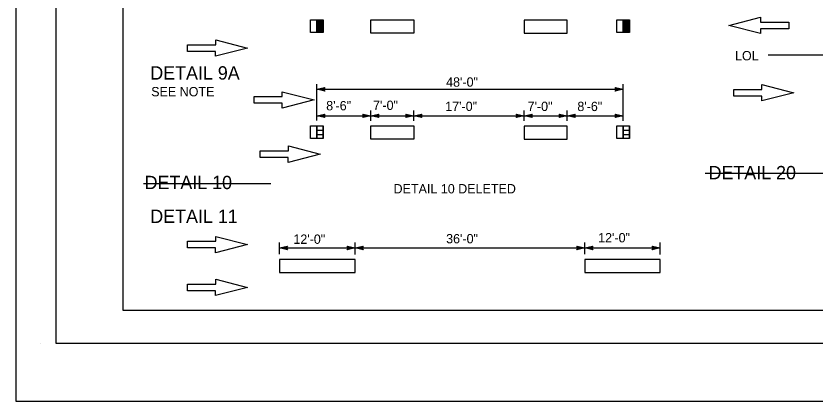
# Model space of a CAD drawing. Extents: x -893 to 867, y -474 to 712.
# Drawn here: x -893 to -295, y -474 to -186 of the extents above; entities that cross this region are included whole.
import ezdxf

# ---------------------------------------------------------------- set-up
doc = ezdxf.new("R2010")
doc.units = 0
for name, color, linetype in [('10 Sheet Format', 7, 'Continuous'), ('56 Stage 3 Anno', 7, 'Continuous'), ('57 Undefined', 7, 'Continuous'), ('60 Nongeo Data', 7, 'Continuous')]:
    doc.layers.add(name, color=color, linetype=linetype)

msp = doc.modelspace()

# ---------------------------------------------------------------- linework, layer by layer
at = {"layer": '10 Sheet Format'}
for p, q in [((-813.45, 643.96), (-813.45, -406.04)), ((-813.45, -406.04), (811.54, -406.04)), ((-875.41, -431.05), (-875.41, -431.05))]:
    msp.add_line(p, q, dxfattribs=at)
for points in [[(-893.46, -474.04), (866.54, -474.04), (866.54, 711.96), (-893.46, 711.96)], [(-863.43, 668.96), (836.57, 668.96), (836.57, -431.04), (-863.43, -431.04)], [(-863.43, 668.96), (836.57, 668.96), (836.57, -431.04), (-863.43, -431.04)]]:
    msp.add_lwpolyline(points, close=True, dxfattribs=at)
at = {"layer": '56 Stage 3 Anno'}
for p, q in [((-668.28, -263.93), (-668.28, -236.55)), ((-668.28, -240.49), (-662.28, -239.16)), ((-662.28, -239.16), (-663.08, -240.49)), ((-662.28, -239.16), (-662.28, -239.16)), ((-444.24, -240.49), (-445.04, -239.15)), ((-445.04, -239.15), (-445.04, -239.15)), ((-445.04, -239.15), (-439.04, -240.49)), ((-439.04, -263.98), (-439.04, -236.55)), ((-668.28, -240.49), (-439.04, -240.49)), ((-662.28, -241.83), (-668.28, -240.49)), ((-668.28, -240.49), (-668.28, -240.49)), ((-662.5, -241.47), (-666.9, -240.49)), ((-666.89, -240.49), (-662.52, -239.52)), ((-665.52, -240.49), (-662.69, -239.87)), ((-662.73, -241.11), (-665.52, -240.49)), ((-664.14, -240.49), (-662.93, -240.23)), ((-662.91, -240.77), (-664.14, -240.49)), ((-663.08, -240.49), (-662.28, -241.83)), ((-662.28, -241.83), (-662.28, -241.83)), ((-439.04, -240.49), (-445.04, -241.82)), ((-445.04, -241.82), (-444.24, -240.49)), ((-445.04, -241.82), (-445.04, -241.82)), ((-444.82, -239.51), (-440.42, -240.49)), ((-440.43, -240.49), (-444.8, -241.46)), ((-441.8, -240.49), (-444.62, -241.11)), ((-444.59, -239.87), (-441.8, -240.49)), ((-444.41, -240.21), (-443.18, -240.49)), ((-443.18, -240.49), (-444.39, -240.75)), ((-439.04, -240.49), (-439.04, -240.49)), ((-627.91, -263.99), (-627.91, -256.38)), ((-595.69, -263.99), (-595.69, -256.38)), ((-512.99, -264.16), (-512.99, -256.38)), ((-480.93, -264.16), (-480.93, -256.38)), ((-668.28, -260.32), (-662.28, -258.99)), ((-668.28, -260.32), (-627.91, -260.32)), ((-662.28, -261.66), (-668.28, -260.32)), ((-668.28, -260.32), (-668.28, -260.32)), ((-662.5, -261.3), (-666.9, -260.32)), ((-666.89, -260.31), (-662.52, -259.35)), ((-665.52, -260.32), (-662.69, -259.69)), ((-662.73, -260.94), (-665.52, -260.32)), ((-664.14, -260.32), (-662.93, -260.05)), ((-662.91, -260.6), (-664.14, -260.32)), ((-662.28, -258.99), (-663.08, -260.32)), ((-663.08, -260.32), (-662.28, -261.66)), ((-662.28, -258.99), (-662.28, -258.99)), ((-662.28, -261.66), (-662.28, -261.66)), ((-633.11, -260.32), (-633.91, -258.98)), ((-633.91, -258.98), (-633.91, -258.98)), ((-633.91, -258.98), (-627.91, -260.32)), ((-627.91, -260.32), (-633.91, -261.65)), ((-633.91, -261.65), (-633.11, -260.32)), ((-633.91, -261.65), (-633.91, -261.65)), ((-633.69, -259.33), (-629.29, -260.32)), ((-629.3, -260.32), (-633.67, -261.29)), ((-630.67, -260.32), (-633.5, -260.94)), ((-633.46, -259.69), (-630.67, -260.32)), ((-633.28, -260.04), (-632.05, -260.32)), ((-632.05, -260.32), (-633.26, -260.58)), ((-627.91, -260.32), (-621.91, -258.99)), ((-627.91, -260.32), (-595.69, -260.32)), ((-627.91, -260.32), (-627.91, -260.32)), ((-621.91, -261.66), (-627.91, -260.32)), ((-627.91, -260.32), (-627.91, -260.32)), ((-622.13, -261.3), (-626.53, -260.32)), ((-626.52, -260.31), (-622.14, -259.35)), ((-625.15, -260.32), (-622.32, -259.69)), ((-622.36, -260.94), (-625.15, -260.32)), ((-623.77, -260.32), (-622.56, -260.05)), ((-622.54, -260.6), (-623.77, -260.32)), ((-621.91, -258.99), (-622.71, -260.32)), ((-622.71, -260.32), (-621.91, -261.66)), ((-621.91, -258.99), (-621.91, -258.99)), ((-621.91, -261.66), (-621.91, -261.66)), ((-600.89, -260.32), (-601.69, -258.98)), ((-601.69, -258.98), (-601.69, -258.98)), ((-601.69, -258.98), (-595.69, -260.32)), ((-595.69, -260.32), (-601.69, -261.65)), ((-601.69, -261.65), (-600.89, -260.32)), ((-601.69, -261.65), (-601.69, -261.65)), ((-601.47, -259.33), (-597.07, -260.32)), ((-597.08, -260.32), (-601.46, -261.29)), ((-598.45, -260.32), (-601.28, -260.94)), ((-601.24, -259.69), (-598.45, -260.32)), ((-601.06, -260.04), (-599.83, -260.32)), ((-599.83, -260.32), (-601.04, -260.58)), ((-595.69, -260.32), (-589.69, -258.99)), ((-595.69, -260.32), (-512.99, -260.32)), ((-595.69, -260.32), (-595.69, -260.32)), ((-589.69, -261.66), (-595.69, -260.32)), ((-595.69, -260.32), (-595.69, -260.32)), ((-589.91, -261.3), (-594.31, -260.32)), ((-594.3, -260.31), (-589.92, -259.35)), ((-592.93, -260.32), (-590.1, -259.69)), ((-590.14, -260.94), (-592.93, -260.32)), ((-591.55, -260.32), (-590.34, -260.05)), ((-590.32, -260.6), (-591.55, -260.32)), ((-589.69, -258.99), (-590.49, -260.32)), ((-590.49, -260.32), (-589.69, -261.66)), ((-589.69, -258.99), (-589.69, -258.99)), ((-589.69, -261.66), (-589.69, -261.66)), ((-518.19, -260.32), (-518.99, -258.98)), ((-518.99, -258.98), (-518.99, -258.98)), ((-518.99, -258.98), (-512.99, -260.32)), ((-512.99, -260.32), (-518.99, -261.65)), ((-518.99, -261.65), (-518.19, -260.32)), ((-518.99, -261.65), (-518.99, -261.65)), ((-518.77, -259.33), (-514.37, -260.32)), ((-514.38, -260.32), (-518.75, -261.29)), ((-515.75, -260.32), (-518.58, -260.94)), ((-518.54, -259.69), (-515.75, -260.32)), ((-518.36, -260.04), (-517.13, -260.32)), ((-517.13, -260.32), (-518.34, -260.58)), ((-512.99, -260.32), (-506.99, -258.99)), ((-512.99, -260.32), (-480.93, -260.32)), ((-512.99, -260.32), (-512.99, -260.32)), ((-506.99, -261.66), (-512.99, -260.32)), ((-512.99, -260.32), (-512.99, -260.32)), ((-507.21, -261.3), (-511.61, -260.32)), ((-511.6, -260.31), (-507.22, -259.35)), ((-510.23, -260.32), (-507.4, -259.69)), ((-507.44, -260.94), (-510.23, -260.32)), ((-508.85, -260.32), (-507.64, -260.05)), ((-507.62, -260.6), (-508.85, -260.32)), ((-506.99, -258.99), (-507.79, -260.32)), ((-507.79, -260.32), (-506.99, -261.66)), ((-506.99, -258.99), (-506.99, -258.99)), ((-506.99, -261.66), (-506.99, -261.66)), ((-486.13, -260.32), (-486.93, -258.98)), ((-486.93, -258.98), (-486.93, -258.98)), ((-486.93, -258.98), (-480.93, -260.32)), ((-480.93, -260.32), (-486.93, -261.65)), ((-486.93, -261.65), (-486.13, -260.32)), ((-486.93, -261.65), (-486.93, -261.65)), ((-486.71, -259.33), (-482.31, -260.32)), ((-482.32, -260.32), (-486.7, -261.29)), ((-483.69, -260.32), (-486.52, -260.94)), ((-486.48, -259.69), (-483.69, -260.32)), ((-486.3, -260.04), (-485.07, -260.32)), ((-485.07, -260.32), (-486.28, -260.58)), ((-480.93, -260.32), (-474.93, -258.99)), ((-480.93, -260.32), (-439.06, -260.32)), ((-480.93, -260.32), (-480.93, -260.32)), ((-474.93, -261.66), (-480.93, -260.32)), ((-480.93, -260.32), (-480.93, -260.32)), ((-475.15, -261.3), (-479.55, -260.32)), ((-479.54, -260.31), (-475.16, -259.35)), ((-478.17, -260.32), (-475.34, -259.69)), ((-475.38, -260.94), (-478.17, -260.32)), ((-476.79, -260.32), (-475.58, -260.05)), ((-475.56, -260.6), (-476.79, -260.32)), ((-474.93, -258.99), (-475.73, -260.32)), ((-475.73, -260.32), (-474.93, -261.66)), ((-474.93, -258.99), (-474.93, -258.99)), ((-474.93, -261.66), (-474.93, -261.66)), ((-444.26, -260.32), (-445.06, -258.98)), ((-445.06, -258.98), (-445.06, -258.98)), ((-445.06, -258.98), (-439.06, -260.32)), ((-439.06, -260.32), (-445.06, -261.65)), ((-445.06, -261.65), (-444.26, -260.32)), ((-445.06, -261.65), (-445.06, -261.65)), ((-444.85, -259.33), (-440.44, -260.32)), ((-440.46, -260.32), (-444.83, -261.29)), ((-441.83, -260.32), (-444.65, -260.94)), ((-444.61, -259.69), (-441.83, -260.32)), ((-444.44, -260.04), (-443.21, -260.32)), ((-443.21, -260.32), (-444.42, -260.58)), ((-439.06, -260.32), (-439.06, -260.32)), ((-696.33, -364.1), (-696.33, -355.37)), ((-696.33, -359.31), (-690.33, -357.98)), ((-694.94, -359.3), (-690.56, -358.34)), ((-693.56, -359.31), (-690.74, -358.68)), ((-690.33, -357.98), (-691.13, -359.31)), ((-690.33, -357.98), (-690.33, -357.98)), ((-644.85, -359.31), (-645.65, -357.97)), ((-645.65, -357.97), (-645.65, -357.97)), ((-645.65, -357.97), (-639.65, -359.31)), ((-645.43, -358.32), (-641.03, -359.31)), ((-645.2, -358.68), (-642.41, -359.31)), ((-639.65, -364.18), (-639.65, -355.37)), ((-639.65, -359.31), (-633.65, -357.98)), ((-638.26, -359.3), (-633.88, -358.34)), ((-636.89, -359.31), (-634.06, -358.68)), ((-633.65, -357.98), (-634.45, -359.31)), ((-633.65, -357.98), (-633.65, -357.98)), ((-472.87, -359.31), (-473.67, -357.97)), ((-473.67, -357.97), (-473.67, -357.97)), ((-473.67, -357.97), (-467.67, -359.31)), ((-473.45, -358.32), (-469.05, -359.31)), ((-473.22, -358.68), (-470.43, -359.31)), ((-467.67, -364.09), (-467.67, -355.37)), ((-467.67, -359.31), (-461.67, -357.98)), ((-466.28, -359.3), (-461.9, -358.34)), ((-464.91, -359.31), (-462.08, -358.68)), ((-461.67, -357.98), (-462.47, -359.31)), ((-461.67, -357.98), (-461.67, -357.98)), ((-416.54, -359.31), (-417.34, -357.97)), ((-417.34, -357.97), (-417.34, -357.97)), ((-417.34, -357.97), (-411.34, -359.31)), ((-417.12, -358.32), (-412.72, -359.31)), ((-416.89, -358.68), (-414.1, -359.31)), ((-411.34, -364.17), (-411.34, -355.37)), ((-696.33, -359.31), (-639.65, -359.31)), ((-690.33, -360.65), (-696.33, -359.31)), ((-696.33, -359.31), (-696.33, -359.31)), ((-690.54, -360.29), (-694.95, -359.31)), ((-690.78, -359.93), (-693.56, -359.31)), ((-692.18, -359.31), (-690.97, -359.04)), ((-690.95, -359.59), (-692.18, -359.31)), ((-691.13, -359.31), (-690.33, -360.65)), ((-690.33, -360.65), (-690.33, -360.65)), ((-639.65, -359.31), (-645.65, -360.64)), ((-645.65, -360.64), (-644.85, -359.31)), ((-645.65, -360.64), (-645.65, -360.64)), ((-641.04, -359.31), (-645.42, -360.28)), ((-642.41, -359.31), (-645.24, -359.93)), ((-645.02, -359.03), (-643.79, -359.3)), ((-643.79, -359.3), (-645, -359.57)), ((-639.65, -359.31), (-467.67, -359.31)), ((-639.65, -359.31), (-639.65, -359.31)), ((-633.65, -360.65), (-639.65, -359.31)), ((-639.65, -359.31), (-639.65, -359.31)), ((-633.87, -360.29), (-638.27, -359.31)), ((-634.1, -359.93), (-636.89, -359.31)), ((-635.51, -359.31), (-634.3, -359.04)), ((-634.28, -359.59), (-635.51, -359.31)), ((-634.45, -359.31), (-633.65, -360.65)), ((-633.65, -360.65), (-633.65, -360.65)), ((-467.67, -359.31), (-473.67, -360.64)), ((-473.67, -360.64), (-472.87, -359.31)), ((-473.67, -360.64), (-473.67, -360.64)), ((-469.06, -359.31), (-473.43, -360.28)), ((-470.43, -359.31), (-473.26, -359.93)), ((-473.04, -359.03), (-471.81, -359.3)), ((-471.81, -359.3), (-473.02, -359.57)), ((-467.67, -359.31), (-411.34, -359.31)), ((-467.67, -359.31), (-467.67, -359.31)), ((-461.67, -360.65), (-467.67, -359.31)), ((-467.67, -359.31), (-467.67, -359.31)), ((-461.88, -360.29), (-466.29, -359.31)), ((-462.12, -359.93), (-464.91, -359.31)), ((-463.52, -359.31), (-462.31, -359.04)), ((-462.29, -359.59), (-463.52, -359.31)), ((-462.47, -359.31), (-461.67, -360.65)), ((-461.67, -360.65), (-461.67, -360.65)), ((-411.34, -359.31), (-417.34, -360.64)), ((-417.34, -360.64), (-416.54, -359.31)), ((-417.34, -360.64), (-417.34, -360.64)), ((-412.73, -359.31), (-417.11, -360.28)), ((-414.1, -359.31), (-416.93, -359.93)), ((-416.72, -359.03), (-415.49, -359.3)), ((-415.49, -359.3), (-416.69, -359.57)), ((-411.34, -359.31), (-411.34, -359.31))]:
    msp.add_line(p, q, dxfattribs=at)
at = {"layer": '60 Nongeo Data'}
for p, q in [((-360, -192.55), (-336.09, -186.41)), ((-336.09, -186.41), (-336.09, -190.05)), ((-336.09, -190.05), (-314.99, -190.05)), ((-314.99, -190.05), (-314.99, -192.55)), ((-336.09, -198.69), (-360, -192.55)), ((-314.99, -195.05), (-336.09, -195.05)), ((-336.09, -195.05), (-336.09, -198.69)), ((-314.99, -192.55), (-314.99, -195.05)), ((-765.09, -209.56), (-765.09, -207.06)), ((-765.09, -207.06), (-743.99, -207.06)), ((-743.99, -207.06), (-743.99, -203.42)), ((-743.99, -203.42), (-720.09, -209.56)), ((-765.09, -212.06), (-765.09, -209.56)), ((-744, -212.06), (-765.09, -212.06)), ((-720.09, -209.56), (-744, -215.7)), ((-744, -215.7), (-744, -212.06)), ((-330.43, -214.67), (144.99, -214.67)), ((-335.15, -240.55), (-335.15, -236.92)), ((-335.15, -236.92), (-311.24, -243.05)), ((-694.13, -245.9), (-694.13, -242.26)), ((-694.13, -242.26), (-670.22, -248.4)), ((-356.25, -243.05), (-356.25, -240.55)), ((-356.25, -240.55), (-335.15, -240.55)), ((-356.25, -245.55), (-356.25, -243.05)), ((-311.24, -243.05), (-335.15, -249.19)), ((-715.23, -248.4), (-715.23, -245.9)), ((-715.23, -245.9), (-694.13, -245.9)), ((-715.23, -250.9), (-715.23, -248.4)), ((-694.13, -250.9), (-715.23, -250.9)), ((-670.22, -248.4), (-694.13, -254.54)), ((-694.13, -254.54), (-694.13, -250.9)), ((-335.15, -245.55), (-356.25, -245.55)), ((-335.15, -249.19), (-335.15, -245.55)), ((-668.22, -267.87), (-668.22, -277.42)), ((-439.02, -267.92), (-439.02, -277.47)), ((-668.21, -271.08), (-663.45, -271.08)), ((-668.21, -274.25), (-663.45, -274.25)), ((-439.01, -271.12), (-434.25, -271.12)), ((-439.01, -274.3), (-434.25, -274.3)), ((-710.7, -289.08), (-710.7, -286.58)), ((-710.7, -286.58), (-689.6, -286.58)), ((-689.6, -286.58), (-689.6, -282.94)), ((-689.6, -282.94), (-665.7, -289.08)), ((-710.7, -291.58), (-710.7, -289.08)), ((-689.61, -291.58), (-710.7, -291.58)), ((-665.7, -289.08), (-689.61, -295.22)), ((-689.61, -295.22), (-689.61, -291.58)), ((-377.7, -303.27), (-282.48, -303.27)), ((-797.9, -310.98), (-702.68, -310.98)), ((-743.99, -354.34), (-743.99, -350.7)), ((-743.99, -350.7), (-720.09, -356.84)), ((-765.09, -356.84), (-765.09, -354.34)), ((-765.09, -354.34), (-743.99, -354.34)), ((-765.09, -359.34), (-765.09, -356.84)), ((-720.09, -356.84), (-744, -362.98)), ((-744, -359.34), (-765.09, -359.34)), ((-744, -362.98), (-744, -359.34)), ((-743.99, -386.36), (-743.99, -382.72)), ((-743.99, -382.72), (-720.09, -388.86)), ((-765.09, -388.86), (-765.09, -386.36)), ((-765.09, -386.36), (-743.99, -386.36)), ((-765.09, -391.36), (-765.09, -388.86)), ((-744, -391.36), (-765.09, -391.36)), ((-720.09, -388.86), (-744, -395)), ((-744, -395), (-744, -391.36))]:
    msp.add_line(p, q, dxfattribs=at)
for points in [[(-672.98, -188.34), (-668.23, -188.34), (-668.23, -197.84), (-672.98, -197.84), (-672.98, -188.34)], [(-672.98, -188.34), (-668.23, -188.34), (-668.23, -197.84), (-672.98, -197.84), (-672.98, -188.34)], [(-668.23, -188.34), (-663.48, -188.34), (-663.48, -197.84), (-668.23, -197.84), (-668.23, -188.34)], [(-668.23, -188.34), (-663.48, -188.34), (-663.48, -197.84), (-668.23, -197.84), (-668.23, -188.34)], [(-667.99, -197.84), (-667.99, -188.34)], [(-667.74, -197.84), (-667.74, -188.34)], [(-667.49, -197.84), (-667.49, -188.34)], [(-667.24, -197.84), (-667.24, -188.34)], [(-666.99, -197.84), (-666.99, -188.34)], [(-666.74, -197.84), (-666.74, -188.34)], [(-666.49, -197.84), (-666.49, -188.34)], [(-666.24, -197.84), (-666.24, -188.34)], [(-665.99, -197.84), (-665.99, -188.34)], [(-665.74, -197.84), (-665.74, -188.34)], [(-665.49, -197.84), (-665.49, -188.34)], [(-665.24, -197.84), (-665.24, -188.34)], [(-664.99, -197.84), (-664.99, -188.34)], [(-664.74, -197.84), (-664.74, -188.34)], [(-664.49, -197.84), (-664.49, -188.34)], [(-664.24, -197.84), (-664.24, -188.34)], [(-663.99, -197.84), (-663.99, -188.34)], [(-663.74, -197.84), (-663.74, -188.34)], [(-663.49, -197.84), (-663.49, -188.34)], [(-443.79, -188.39), (-439.04, -188.39), (-439.04, -197.89), (-443.79, -197.89), (-443.79, -188.39)], [(-443.79, -188.39), (-439.04, -188.39), (-439.04, -197.89), (-443.79, -197.89), (-443.79, -188.39)], [(-439.04, -188.39), (-434.29, -188.39), (-434.29, -197.89), (-439.04, -197.89), (-439.04, -188.39)], [(-439.04, -188.39), (-434.29, -188.39), (-434.29, -197.89), (-439.04, -197.89), (-439.04, -188.39)], [(-438.8, -197.89), (-438.8, -188.39)], [(-438.55, -197.89), (-438.55, -188.39)], [(-438.3, -197.89), (-438.3, -188.39)], [(-438.05, -197.89), (-438.05, -188.39)], [(-437.8, -197.89), (-437.8, -188.39)], [(-437.55, -197.89), (-437.55, -188.39)], [(-437.3, -197.89), (-437.3, -188.39)], [(-437.05, -197.89), (-437.05, -188.39)], [(-436.8, -197.89), (-436.8, -188.39)], [(-436.55, -197.89), (-436.55, -188.39)], [(-436.3, -197.89), (-436.3, -188.39)], [(-436.05, -197.89), (-436.05, -188.39)], [(-435.8, -197.89), (-435.8, -188.39)], [(-435.55, -197.89), (-435.55, -188.39)], [(-435.3, -197.89), (-435.3, -188.39)], [(-435.05, -197.89), (-435.05, -188.39)], [(-434.8, -197.89), (-434.8, -188.39)], [(-434.55, -197.89), (-434.55, -188.39)], [(-434.3, -197.89), (-434.3, -188.39)], [(-672.98, -267.87), (-668.23, -267.87), (-668.23, -277.37), (-672.98, -277.37), (-672.98, -267.87)], [(-672.98, -267.87), (-668.23, -267.87), (-668.23, -277.37), (-672.98, -277.37), (-672.98, -267.87)], [(-672.98, -267.87), (-663.46, -267.87), (-663.46, -277.39), (-672.98, -277.39), (-672.98, -267.87)], [(-668.23, -267.87), (-663.48, -267.87), (-663.48, -277.37), (-668.23, -277.37), (-668.23, -267.87)], [(-668.23, -267.87), (-663.48, -267.87), (-663.48, -277.37), (-668.23, -277.37), (-668.23, -267.87)], [(-668.23, -275.41), (-668.23, -267.87)], [(-663.49, -277.37), (-663.49, -267.87)], [(-443.79, -267.92), (-439.04, -267.92), (-439.04, -277.42), (-443.79, -277.42), (-443.79, -267.92)], [(-443.79, -267.92), (-439.04, -267.92), (-439.04, -277.42), (-443.79, -277.42), (-443.79, -267.92)], [(-443.79, -267.92), (-434.26, -267.92), (-434.26, -277.44), (-443.79, -277.44), (-443.79, -267.92)], [(-439.04, -267.92), (-434.29, -267.92), (-434.29, -277.42), (-439.04, -277.42), (-439.04, -267.92)], [(-439.04, -267.92), (-434.29, -267.92), (-434.29, -277.42), (-439.04, -277.42), (-439.04, -267.92)], [(-439.03, -275.46), (-439.03, -267.92)], [(-434.3, -277.42), (-434.3, -267.92)]]:
    msp.add_lwpolyline(points, dxfattribs=at)
for points in [[(-627.91, -198.31), (-627.91, -188.4), (-595.69, -188.4), (-595.69, -198.31)], [(-512.99, -198.38), (-480.93, -198.38), (-480.93, -188.57), (-512.99, -188.57)], [(-627.91, -277.84), (-627.91, -267.93), (-595.69, -267.93), (-595.69, -277.84)], [(-512.99, -277.9), (-480.93, -277.9), (-480.93, -268.09), (-512.99, -268.09)], [(-696.31, -368.04), (-696.33, -377.64), (-639.65, -377.72), (-639.64, -368.11)], [(-467.66, -368.03), (-467.67, -377.69), (-411.34, -377.76), (-411.33, -368.11)]]:
    msp.add_lwpolyline(points, close=True, dxfattribs=at)

# ---------------------------------------------------------------- texts
at = {"layer": '57 Undefined'}
for s, height, p in [('LOL', 7, (-355.28, -218.79)), ('DETAIL 9A', 10, (-792.91, -233.21)), ('48\'-0"', 7, (-571.5, -238.52)), ('SEE NOTE', 7, (-792.25, -245.74)), ('8\'-6"', 7, (-661.26, -256.24)), ('7\'-0"', 7, (-626.17, -255.94)), ('17\'-0"', 7, (-572.18, -256.74)), ('7\'-0"', 7, (-510.53, -256.74)), ('8\'-6"', 7, (-473.28, -256.77)), ('DETAIL 20', 10, (-375.08, -307.91)), ('DETAIL 10', 10, (-797.17, -315.27)), ('DETAIL 10 DELETED ', 7, (-610.83, -318.48)), ('DETAIL 11', 10, (-792.91, -340.63)), ('12\'-0"', 7, (-685.83, -356.26)), ('36\'-0"', 7, (-571.5, -355.9)), ('12\'-0"', 7, (-457.71, -355.17))]:
    msp.add_text(s, height=height, dxfattribs=at).set_placement(p)

doc.saveas('drawing.dxf')
